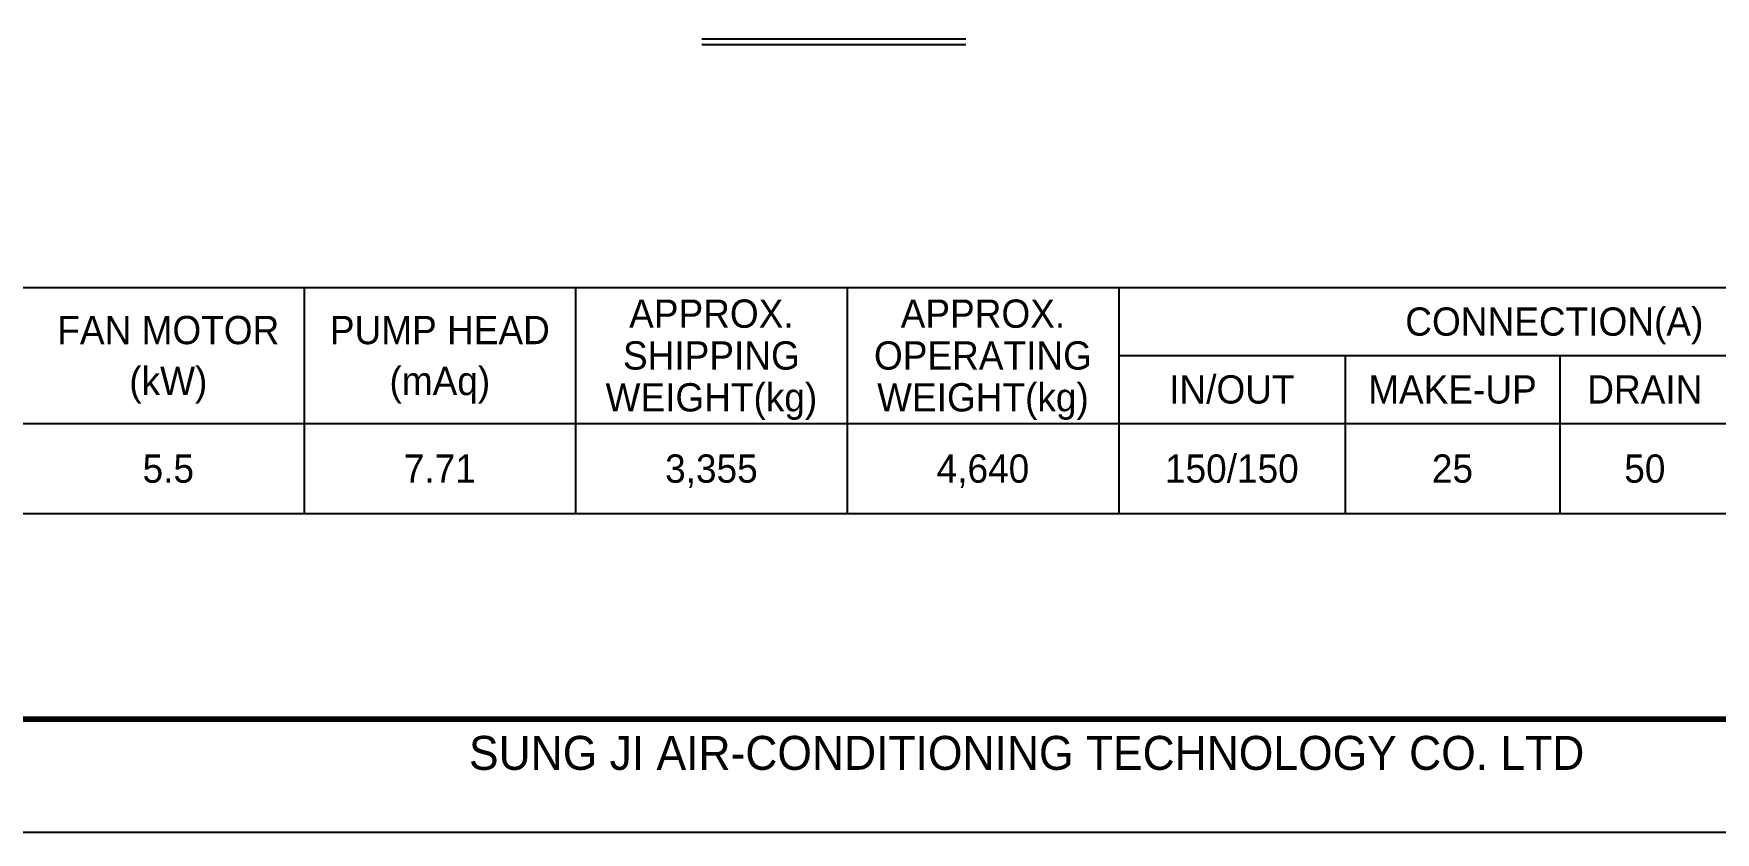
# Model space of a CAD drawing. Header units: millimetres. Extents: x 2376 to 31783, y 3878 to 24674.
# Drawn here: x 10148 to 20552, y 3878 to 8823 of the extents above; entities that cross this region are included whole.
import ezdxf
from ezdxf.enums import TextEntityAlignment as Align

# ---------------------------------------------------------------- set-up
doc = ezdxf.new("R2010")
doc.units = ezdxf.units.MM
for name, color, linetype in [('냉각탑_box', 1, 'Continuous'), ('냉각탑_form', 1, 'Continuous'), ('냉각탑_text', 3, 'Continuous')]:
    doc.layers.add(name, color=color, linetype=linetype)
doc.styles.add('돋움', font='Dotum.ttf')

# ---------------------------------------------------------------- blocks, each defined once
blk = doc.blocks.new('냉각탑form')
at = {"layer": 'Defpoints'}
blk.add_lwpolyline([(0, 297.07), (420.1, 297.07), (420.1, 0), (0, 0)], close=True, dxfattribs=at)
at = {"layer": '냉각탑_form', "const_width": 0.5}
blk.add_lwpolyline([(10, 287.07), (10, 10), (410.1, 10), (410.1, 287.07)], close=True, dxfattribs=at)
at = {"layer": '냉각탑_form', "style": '돋움'}
blk.add_text('SUNG JI AIR-CONDITIONING TECHNOLOGY CO. LTD', height=3.0007, dxfattribs=at).set_placement((149.5, 5.53))

msp = doc.modelspace()

# ---------------------------------------------------------------- linework, layer by layer
at = {"layer": '냉각탑_box'}
for p, q in [((14281.1, 8790.6), (15914.4, 8790.6)), ((14281.1, 8755.6), (15914.4, 8755.6)), ((11821, 7250.4), (11821, 5850.4)), ((11821, 7250.4), (11821, 5850.4)), ((13501, 7250.4), (13501, 5850.4)), ((13501, 7250.4), (13501, 5850.4)), ((15181, 7250.4), (15181, 5850.4)), ((15181, 7250.4), (15181, 5850.4)), ((16861, 7250.4), (16861, 5850.4)), ((16861, 7250.4), (16861, 5850.4)), ((16861, 6830.4), (22251, 6830.4)), ((16861, 6830.4), (22251, 6830.4)), ((18261, 6830.4), (18261, 5850.4)), ((18261, 6830.4), (18261, 5850.4)), ((19591, 6830.4), (19591, 5850.4)), ((19591, 6830.4), (19591, 5850.4)), ((7201, 6410.4), (22251, 6410.4)), ((7201, 6410.4), (22251, 6410.4))]:
    msp.add_line(p, q, dxfattribs=at)
msp.add_lwpolyline([(7201, 7250.4), (22251, 7250.4), (22251, 5850.4), (7201, 5850.4)], close=True, dxfattribs=at)
msp.add_lwpolyline([(7201, 7250.4), (22251, 7250.4), (22251, 5850.4), (7201, 5850.4)], close=True, dxfattribs=at)

# ---------------------------------------------------------------- block references
at = {"layer": '냉각탑_form', "xscale": 70, "yscale": 70, "zscale": 70}
msp.add_blockref('냉각탑form', (2376.2, 3878.4), dxfattribs=at)

# ---------------------------------------------------------------- texts
at = {"layer": '냉각탑_text', "style": '돋움'}
for s, p in [('APPROX.', (14341, 7089.4)), ('APPROX.', (14341, 7089.4)), ('APPROX.', (16021, 7089.4)), ('APPROX.', (16021, 7089.4)), ('FAN MOTOR', (10981, 6987.9)), ('FAN MOTOR', (10981, 6987.9)), ('PUMP HEAD', (12661, 6987.9)), ('PUMP HEAD', (12661, 6987.9)), ('CONNECTION(A)', (19556, 7040.4)), ('CONNECTION(A)', (19556, 7040.4)), ('SHIPPING', (14341, 6830.4)), ('SHIPPING', (14341, 6830.4)), ('OPERATING', (16021, 6830.4)), ('OPERATING', (16021, 6830.4)), ('(kW)', (10981, 6672.9)), ('(kW)', (10981, 6672.9)), ('(mAq)', (12661, 6672.9)), ('(mAq)', (12661, 6672.9)), ('WEIGHT(kg)', (14341, 6571.4)), ('WEIGHT(kg)', (14341, 6571.4)), ('WEIGHT(kg)', (16021, 6571.4)), ('WEIGHT(kg)', (16021, 6571.4)), ('IN/OUT', (17561, 6620.4)), ('IN/OUT', (17561, 6620.4)), ('MAKE-UP', (18926, 6620.4)), ('MAKE-UP', (18926, 6620.4)), ('DRAIN', (20116, 6620.4)), ('DRAIN', (20116, 6620.4)), ('5.5', (10981, 6130.4)), ('7.71', (12661, 6130.4)), ('3,355', (14341, 6130.4)), ('4,640', (16021, 6130.4)), ('150/150', (17561, 6130.4)), ('25', (18926, 6130.4)), ('50', (20116, 6130.4))]:
    msp.add_text(s, height=175, dxfattribs=at).set_placement(p, align=Align.MIDDLE_CENTER)

doc.saveas('drawing.dxf')
